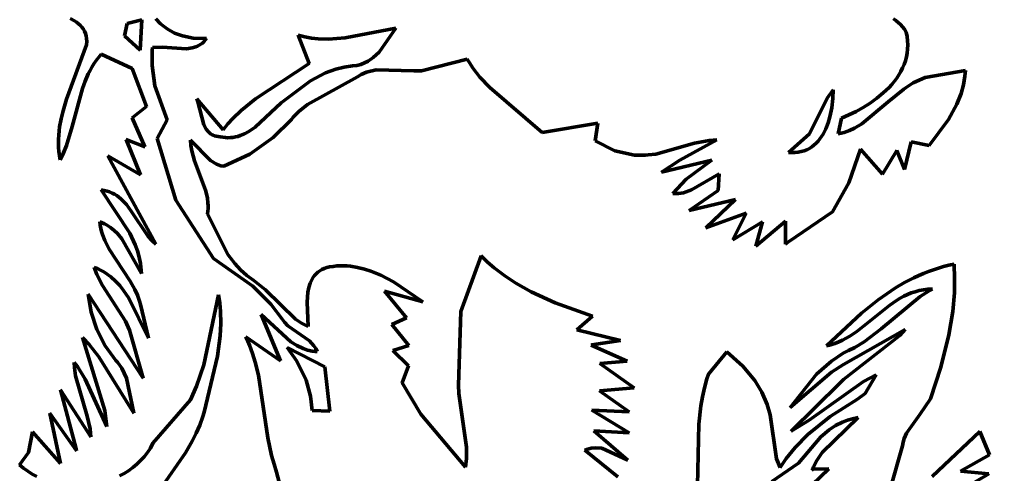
# Model space of a CAD drawing. Header units: millimetres. Extents: x 0 to 7.9, y 0 to 11.
# Drawn here: x 2.791 to 4.771, y 7.234 to 8.163 of the extents above; entities that cross this region are included whole.
import ezdxf

# ---------------------------------------------------------------- set-up
doc = ezdxf.new("R2010")
doc.units = ezdxf.units.MM
doc.layers.add('color#020202ff', color=7, linetype='CONTINUOUS', lineweight=100)
doc.layers.add('color#fefefeff', color=7, linetype='CONTINUOUS', lineweight=100)

msp = doc.modelspace()

# ---------------------------------------------------------------- linework, layer by layer
at = {"layer": 'color#020202ff'}
for p, q in [((2.9039, 8.1601), (2.8946, 8.1653)), ((2.9081, 8.1573), (2.9039, 8.1601)), ((3.0409, 8.1623), (3.011, 8.1545)), ((3.0376, 8.1001), (3.0409, 8.1623)), ((3.0699, 8.164), (3.0793, 8.1544)), ((4.5801, 8.1608), (4.5752, 8.164)), ((4.5848, 8.1571), (4.5801, 8.1608)), ((2.9121, 8.1542), (2.9081, 8.1573)), ((2.9158, 8.1509), (2.9121, 8.1542)), ((2.919, 8.1473), (2.9158, 8.1509)), ((2.9219, 8.1434), (2.919, 8.1473)), ((2.9243, 8.1392), (2.9219, 8.1434)), ((2.9262, 8.1346), (2.9243, 8.1392)), ((3.011, 8.1545), (3.0057, 8.1296)), ((3.0793, 8.1544), (3.0931, 8.1437)), ((3.0931, 8.1437), (3.1081, 8.1354)), ((3.4565, 8.1256), (3.5593, 8.1452)), ((3.5593, 8.1452), (3.5256, 8.0965)), ((4.5893, 8.153), (4.5848, 8.1571)), ((4.5936, 8.1483), (4.5893, 8.153)), ((4.5976, 8.1431), (4.5936, 8.1483)), ((4.6014, 8.1373), (4.5976, 8.1431)), ((2.9276, 8.1295), (2.9262, 8.1346)), ((2.9285, 8.124), (2.9276, 8.1295)), ((2.9286, 8.1181), (2.9285, 8.124)), ((3.0057, 8.1296), (3.0376, 8.1001)), ((3.1081, 8.1354), (3.1243, 8.1295)), ((3.1243, 8.1295), (3.1458, 8.1252)), ((3.1458, 8.1252), (3.1734, 8.1243)), ((3.1706, 8.1208), (3.1677, 8.1176)), ((3.1734, 8.1243), (3.1706, 8.1208)), ((3.36, 8.131), (3.3737, 8.1274)), ((3.3828, 8.0732), (3.36, 8.131)), ((3.3737, 8.1274), (3.3875, 8.125)), ((3.3875, 8.125), (3.4013, 8.1235)), ((3.4013, 8.1235), (3.4219, 8.123)), ((3.4219, 8.123), (3.4565, 8.1256)), ((4.603, 8.1284), (4.6014, 8.1373)), ((4.604, 8.1196), (4.603, 8.1284)), ((4.6043, 8.1111), (4.604, 8.1196)), ((2.8876, 8.0006), (2.9282, 8.1116)), ((2.9282, 8.1116), (2.9286, 8.1181)), ((3.0625, 8.1007), (3.062, 8.0689)), ((3.0631, 8.106), (3.0625, 8.1007)), ((3.083, 8.1064), (3.0631, 8.106)), ((3.1324, 8.1034), (3.083, 8.1064)), ((3.144, 8.105), (3.1324, 8.1034)), ((3.1513, 8.1071), (3.144, 8.105)), ((3.1548, 8.1086), (3.1513, 8.1071)), ((3.1582, 8.1104), (3.1548, 8.1086)), ((3.1615, 8.1124), (3.1582, 8.1104)), ((3.1647, 8.1149), (3.1615, 8.1124)), ((3.1677, 8.1176), (3.1647, 8.1149)), ((4.6031, 8.0946), (4.604, 8.1027)), ((4.604, 8.1027), (4.6043, 8.1111)), ((2.9481, 8.0795), (2.9435, 8.0728)), ((2.9531, 8.0861), (2.9481, 8.0795)), ((2.9584, 8.0925), (2.9531, 8.0861)), ((3.0215, 8.0627), (2.9584, 8.0925)), ((3.5134, 8.0851), (3.5032, 8.0781)), ((3.5256, 8.0965), (3.5134, 8.0851)), ((3.6119, 8.0579), (3.7052, 8.0821)), ((3.7052, 8.0821), (3.709, 8.0756)), ((4.5969, 8.0714), (4.5995, 8.0789)), ((4.5995, 8.0789), (4.6015, 8.0867)), ((4.6015, 8.0867), (4.6031, 8.0946)), ((2.9393, 8.0659), (2.9354, 8.0589)), ((2.9435, 8.0728), (2.9393, 8.0659)), ((3.051, 7.9853), (3.0215, 8.0627)), ((3.062, 8.0689), (3.0679, 8.0275)), ((3.2735, 8.001), (3.3828, 8.0732)), ((3.4372, 8.0617), (3.4158, 8.0538)), ((3.4539, 8.0658), (3.4372, 8.0617)), ((3.4711, 8.0681), (3.4539, 8.0658)), ((3.4799, 8.0692), (3.4711, 8.0681)), ((3.4881, 8.0713), (3.4799, 8.0692)), ((3.4959, 8.0743), (3.4881, 8.0713)), ((3.5032, 8.0781), (3.4959, 8.0743)), ((3.4997, 8.0553), (3.5192, 8.0602)), ((3.5192, 8.0602), (3.5963, 8.0583)), ((3.709, 8.0756), (3.7173, 8.0631)), ((3.7173, 8.0631), (3.731, 8.0456)), ((4.5902, 8.057), (4.5938, 8.0641)), ((4.5938, 8.0641), (4.5969, 8.0714)), ((4.7219, 8.0592), (4.6396, 8.0447)), ((4.721, 8.0471), (4.7219, 8.0592)), ((2.9318, 8.0518), (2.9254, 8.0372)), ((2.9354, 8.0589), (2.9318, 8.0518)), ((3.3791, 7.9894), (3.4812, 8.0463)), ((3.4158, 8.0538), (3.3855, 8.0378)), ((3.4812, 8.0463), (3.4885, 8.0505)), ((3.4885, 8.0505), (3.4997, 8.0553)), ((3.5963, 8.0583), (3.6119, 8.0579)), ((3.731, 8.0456), (3.7512, 8.024)), ((4.577, 8.0368), (4.5818, 8.0433)), ((4.5818, 8.0433), (4.5862, 8.05)), ((4.5862, 8.05), (4.5902, 8.057)), ((4.6396, 8.0447), (4.6157, 8.034)), ((4.718, 8.0295), (4.721, 8.0471)), ((2.9199, 8.0223), (2.8991, 7.9445)), ((2.9254, 8.0372), (2.9199, 8.0223)), ((3.0679, 8.0275), (3.0928, 7.9581)), ((3.3855, 8.0378), (3.3255, 7.9932)), ((3.7512, 8.024), (3.8585, 7.9323)), ((4.4396, 8.0025), (4.4521, 8.0196)), ((4.4521, 8.0196), (4.4516, 8.0017)), ((4.5605, 8.0186), (4.5663, 8.0245)), ((4.5962, 8.0207), (4.5645, 7.9948)), ((4.5663, 8.0245), (4.5718, 8.0306)), ((4.5718, 8.0306), (4.577, 8.0368)), ((4.601, 8.024), (4.5962, 8.0207)), ((4.6157, 8.034), (4.601, 8.024)), ((4.7133, 8.0123), (4.718, 8.0295)), ((2.8803, 7.9764), (2.8876, 8.0006)), ((3.1556, 7.9948), (3.1537, 8.0009)), ((3.1537, 8.0009), (3.2073, 7.9376)), ((3.2437, 7.977), (3.2735, 8.001)), ((4.4041, 7.9299), (4.4396, 8.0025)), ((4.4516, 8.0017), (4.4496, 7.9829)), ((4.5278, 7.9924), (4.5415, 8.0023)), ((4.5415, 8.0023), (4.5544, 8.013)), ((4.5544, 8.013), (4.5605, 8.0186)), ((4.7046, 7.9902), (4.7133, 8.0123)), ((3.0215, 7.962), (3.051, 7.9853)), ((3.1678, 7.9477), (3.1556, 7.9948)), ((3.3255, 7.9932), (3.2726, 7.9433)), ((3.3619, 7.9754), (3.3791, 7.9894)), ((4.4496, 7.9829), (4.4456, 7.9641)), ((4.4988, 7.9753), (4.5135, 7.9834)), ((4.5645, 7.9948), (4.5108, 7.9498)), ((4.5135, 7.9834), (4.5278, 7.9924)), ((4.6874, 7.9588), (4.7046, 7.9902)), ((2.8733, 7.9438), (2.8763, 7.9602)), ((2.8763, 7.9602), (2.8803, 7.9764)), ((3.0476, 7.903), (3.0215, 7.962)), ((3.2169, 7.9498), (3.2272, 7.9612)), ((3.2272, 7.9612), (3.2437, 7.977)), ((3.3465, 7.9592), (3.3502, 7.9635)), ((3.3502, 7.9635), (3.3619, 7.9754)), ((4.4456, 7.9641), (4.4419, 7.9519)), ((4.4626, 7.9294), (4.4693, 7.9617)), ((4.4693, 7.9617), (4.4766, 7.9647)), ((4.4766, 7.9647), (4.4988, 7.9753)), ((2.8723, 7.9355), (2.8733, 7.9438)), ((2.8991, 7.9445), (2.8875, 7.906)), ((3.0928, 7.9581), (3.0727, 7.9199)), ((3.1724, 7.9391), (3.1678, 7.9477)), ((3.2073, 7.9376), (3.2169, 7.9498)), ((3.2726, 7.9433), (3.2598, 7.9346)), ((3.3092, 7.9221), (3.3465, 7.9592)), ((3.8585, 7.9323), (3.9717, 7.9515)), ((3.9717, 7.9515), (3.9664, 7.9154)), ((4.4373, 7.9402), (4.4346, 7.9346)), ((4.4419, 7.9519), (4.4373, 7.9402)), ((4.4959, 7.941), (4.4854, 7.9362)), ((4.5108, 7.9498), (4.4959, 7.941)), ((4.648, 7.906), (4.6874, 7.9588)), ((2.8711, 7.9189), (2.8715, 7.9272)), ((2.8715, 7.9272), (2.8723, 7.9355)), ((3.1763, 7.9342), (3.1724, 7.9391)), ((3.181, 7.93), (3.1763, 7.9342)), ((3.1836, 7.9283), (3.181, 7.93)), ((3.1865, 7.9268), (3.1836, 7.9283)), ((3.1897, 7.9256), (3.1865, 7.9268)), ((3.1931, 7.9247), (3.1897, 7.9256)), ((3.1968, 7.9241), (3.1931, 7.9247)), ((3.2008, 7.9238), (3.1968, 7.9241)), ((3.2063, 7.9227), (3.2008, 7.9238)), ((3.2117, 7.9221), (3.2063, 7.9227)), ((3.217, 7.9218), (3.2117, 7.9221)), ((3.2221, 7.922), (3.217, 7.9218)), ((3.2272, 7.9225), (3.2221, 7.922)), ((3.2321, 7.9234), (3.2272, 7.9225)), ((3.237, 7.9245), (3.2321, 7.9234)), ((3.2417, 7.926), (3.237, 7.9245)), ((3.251, 7.9298), (3.2417, 7.926)), ((3.2598, 7.9346), (3.251, 7.9298)), ((3.2613, 7.8885), (3.3092, 7.9221)), ((4.3607, 7.8918), (4.4041, 7.9299)), ((4.4285, 7.9241), (4.425, 7.9193)), ((4.4317, 7.9293), (4.4285, 7.9241)), ((4.4346, 7.9346), (4.4317, 7.9293)), ((4.4686, 7.9307), (4.4626, 7.9294)), ((4.4743, 7.9323), (4.4686, 7.9307)), ((4.4854, 7.9362), (4.4743, 7.9323)), ((2.871, 7.9105), (2.8711, 7.9189)), ((2.8713, 7.9021), (2.871, 7.9105)), ((2.872, 7.8937), (2.8713, 7.9021)), ((2.8875, 7.906), (2.8816, 7.8911)), ((3.0388, 7.8459), (3.0094, 7.9181)), ((3.0094, 7.9181), (3.0476, 7.903)), ((3.0727, 7.9199), (3.1107, 7.794)), ((3.1412, 7.9056), (3.1406, 7.9165)), ((3.1406, 7.9165), (3.1814, 7.8755)), ((3.1429, 7.895), (3.1412, 7.9056)), ((3.9664, 7.9154), (4.0067, 7.8953)), ((4.0899, 7.8882), (4.1691, 7.9104)), ((4.2148, 7.9171), (4.1394, 7.8758)), ((4.1691, 7.9104), (4.1993, 7.9164)), ((4.1993, 7.9164), (4.2148, 7.9171)), ((4.4084, 7.9031), (4.4036, 7.8999)), ((4.413, 7.9066), (4.4084, 7.9031)), ((4.4173, 7.9105), (4.413, 7.9066)), ((4.4213, 7.9147), (4.4173, 7.9105)), ((4.425, 7.9193), (4.4213, 7.9147)), ((4.5979, 7.8568), (4.6112, 7.9135)), ((4.6112, 7.9135), (4.648, 7.906)), ((2.8731, 7.8852), (2.872, 7.8937)), ((2.8747, 7.8766), (2.8731, 7.8852)), ((2.8816, 7.8911), (2.8747, 7.8766)), ((3.0699, 7.7043), (2.9718, 7.885)), ((2.9718, 7.885), (3.0388, 7.8459)), ((3.1486, 7.8745), (3.1429, 7.895)), ((3.2084, 7.8637), (3.2613, 7.8885)), ((4.0067, 7.8953), (4.0466, 7.8859)), ((4.0466, 7.8859), (4.0693, 7.8864)), ((4.0693, 7.8864), (4.0745, 7.8866)), ((4.0745, 7.8866), (4.0899, 7.8882)), ((4.3678, 7.8913), (4.3607, 7.8918)), ((4.3745, 7.8914), (4.3678, 7.8913)), ((4.381, 7.8921), (4.3745, 7.8914)), ((4.3871, 7.8933), (4.381, 7.8921)), ((4.3929, 7.895), (4.3871, 7.8933)), ((4.3984, 7.8973), (4.3929, 7.895)), ((4.4036, 7.8999), (4.3984, 7.8973)), ((4.4839, 7.8296), (4.5078, 7.8981)), ((4.5078, 7.8981), (4.5529, 7.8472)), ((4.5529, 7.8472), (4.5821, 7.8955)), ((4.5821, 7.8955), (4.5979, 7.8568)), ((3.1713, 7.8145), (3.1486, 7.8745)), ((3.1814, 7.8755), (3.1938, 7.8676)), ((3.1938, 7.8676), (3.2023, 7.8647)), ((3.2023, 7.8647), (3.2084, 7.8637)), ((4.1016, 7.8513), (4.2044, 7.8759)), ((4.1394, 7.8758), (4.1016, 7.8513)), ((4.2044, 7.8759), (4.1522, 7.8369)), ((4.1633, 7.8155), (4.2193, 7.8481)), ((4.2193, 7.8481), (4.2177, 7.8139)), ((4.1522, 7.8369), (4.1251, 7.808)), ((4.4508, 7.7703), (4.4839, 7.8296)), ((3.0169, 7.7271), (2.9584, 7.8152)), ((2.9584, 7.8152), (2.9644, 7.8142)), ((2.9644, 7.8142), (2.9701, 7.8128)), ((2.9701, 7.8128), (2.9754, 7.811)), ((2.9754, 7.811), (2.9805, 7.8088)), ((2.9805, 7.8088), (2.9853, 7.8063)), ((2.9853, 7.8063), (2.9899, 7.8035)), ((2.9899, 7.8035), (2.9942, 7.8003)), ((3.1749, 7.799), (3.1713, 7.8145)), ((4.1251, 7.808), (4.1289, 7.8076)), ((4.1289, 7.8076), (4.1363, 7.8077)), ((4.1363, 7.8077), (4.1469, 7.8093)), ((4.1469, 7.8093), (4.1633, 7.8155)), ((4.2177, 7.8139), (4.1583, 7.7735)), ((2.9942, 7.8003), (2.9983, 7.7969)), ((2.9983, 7.7969), (3.0022, 7.7932)), ((3.0022, 7.7932), (3.0096, 7.7853)), ((3.0096, 7.7853), (3.0196, 7.772)), ((3.1107, 7.794), (3.1877, 7.6753)), ((3.1762, 7.7885), (3.1749, 7.799)), ((3.1764, 7.7831), (3.1762, 7.7885)), ((3.1763, 7.7776), (3.1764, 7.7831)), ((4.1583, 7.7735), (4.253, 7.7958)), ((4.253, 7.7958), (4.1923, 7.7381)), ((3.0196, 7.772), (3.0544, 7.7201)), ((3.1751, 7.7664), (3.1759, 7.7721)), ((3.217, 7.6837), (3.1751, 7.7664)), ((3.1759, 7.7721), (3.1763, 7.7776)), ((4.1923, 7.7381), (4.2745, 7.768)), ((4.2745, 7.768), (4.2477, 7.7137)), ((4.3613, 7.7096), (4.4508, 7.7703)), ((2.9563, 7.7433), (2.9553, 7.75)), ((2.9553, 7.75), (2.9602, 7.7482)), ((2.9576, 7.7367), (2.9563, 7.7433)), ((2.9602, 7.7482), (2.9649, 7.7461)), ((2.9649, 7.7461), (2.9693, 7.7438)), ((2.9693, 7.7438), (2.9774, 7.7386)), ((4.2477, 7.7137), (4.3081, 7.7504)), ((4.2943, 7.7003), (4.355, 7.7514)), ((4.3081, 7.7504), (4.2943, 7.7003)), ((4.355, 7.7514), (4.3551, 7.7044)), ((2.9592, 7.7303), (2.9576, 7.7367)), ((2.9612, 7.724), (2.9592, 7.7303)), ((2.9658, 7.7119), (2.9612, 7.724)), ((2.9774, 7.7386), (2.9847, 7.7327)), ((2.9847, 7.7327), (2.9913, 7.7262)), ((2.9913, 7.7262), (3.0002, 7.7154)), ((3.0279, 7.7033), (3.0169, 7.7271)), ((2.9745, 7.6946), (2.9658, 7.7119)), ((3.0002, 7.7154), (3.0404, 7.6449)), ((3.0323, 7.6909), (3.0279, 7.7033)), ((3.0544, 7.7201), (3.0618, 7.7118)), ((3.0618, 7.7118), (3.0699, 7.7043)), ((4.3551, 7.7044), (4.3613, 7.7096)), ((3.0172, 7.6293), (2.9745, 7.6946)), ((3.0358, 7.6783), (3.0323, 7.6909)), ((3.2308, 7.6651), (3.217, 7.6837)), ((3.0384, 7.6652), (3.0358, 7.6783)), ((3.04, 7.6518), (3.0384, 7.6652)), ((3.1877, 7.6753), (3.2674, 7.6186)), ((3.2425, 7.6523), (3.2308, 7.6651)), ((3.7338, 7.6805), (3.6921, 7.5674)), ((3.7468, 7.668), (3.7338, 7.6805)), ((3.7605, 7.6563), (3.7468, 7.668)), ((4.6991, 7.6637), (4.6883, 7.6614)), ((4.7001, 7.6346), (4.6991, 7.6637)), ((2.9492, 7.6425), (2.944, 7.6571)), ((2.944, 7.6571), (2.9504, 7.6546)), ((2.9504, 7.6546), (2.9565, 7.6517)), ((2.9565, 7.6517), (2.9624, 7.6486)), ((2.9624, 7.6486), (2.9679, 7.6452)), ((2.9679, 7.6452), (2.9732, 7.6416)), ((3.0404, 7.6449), (3.04, 7.6518)), ((3.2555, 7.6408), (3.2425, 7.6523)), ((3.3969, 7.6442), (3.3938, 7.6408)), ((3.4004, 7.6473), (3.3969, 7.6442)), ((3.4043, 7.6501), (3.4004, 7.6473)), ((3.4087, 7.6526), (3.4043, 7.6501)), ((3.4134, 7.6548), (3.4087, 7.6526)), ((3.4187, 7.6566), (3.4134, 7.6548)), ((3.4244, 7.658), (3.4187, 7.6566)), ((3.4317, 7.6592), (3.4244, 7.658)), ((3.4389, 7.66), (3.4317, 7.6592)), ((3.4461, 7.6604), (3.4389, 7.66)), ((3.4532, 7.6604), (3.4461, 7.6604)), ((3.4604, 7.6601), (3.4532, 7.6604)), ((3.4674, 7.6594), (3.4604, 7.6601)), ((3.4814, 7.6572), (3.4674, 7.6594)), ((3.4953, 7.6538), (3.4814, 7.6572)), ((3.5089, 7.6494), (3.4953, 7.6538)), ((3.5289, 7.6411), (3.5089, 7.6494)), ((3.7819, 7.6399), (3.7605, 7.6563)), ((4.6367, 7.6448), (4.6268, 7.6405)), ((4.6467, 7.6488), (4.6367, 7.6448)), ((4.6568, 7.6524), (4.6467, 7.6488)), ((4.6672, 7.6558), (4.6568, 7.6524)), ((4.6776, 7.6588), (4.6672, 7.6558)), ((4.6883, 7.6614), (4.6776, 7.6588)), ((2.9607, 7.6199), (2.9492, 7.6425)), ((2.9732, 7.6416), (2.9782, 7.6377)), ((2.9782, 7.6377), (2.9876, 7.6293)), ((2.9876, 7.6293), (2.9962, 7.62)), ((3.0268, 7.6123), (3.0172, 7.6293)), ((3.265, 7.6339), (3.2555, 7.6408)), ((3.2699, 7.6307), (3.265, 7.6339)), ((3.2934, 7.6116), (3.2699, 7.6307)), ((3.3847, 7.625), (3.382, 7.616)), ((3.3865, 7.6293), (3.3847, 7.625)), ((3.3886, 7.6334), (3.3865, 7.6293)), ((3.391, 7.6372), (3.3886, 7.6334)), ((3.3938, 7.6408), (3.391, 7.6372)), ((3.5548, 7.6275), (3.5289, 7.6411)), ((3.6145, 7.5869), (3.5548, 7.6275)), ((3.8044, 7.625), (3.7819, 7.6399)), ((3.8357, 7.6072), (3.8044, 7.625)), ((4.598, 7.626), (4.5794, 7.6151)), ((4.617, 7.6359), (4.598, 7.626)), ((4.6268, 7.6405), (4.617, 7.6359)), ((4.6995, 7.6055), (4.7001, 7.6346)), ((3.0078, 7.5476), (2.9607, 7.6199)), ((2.9962, 7.62), (3.004, 7.6101)), ((3.004, 7.6101), (3.0146, 7.5941)), ((3.0322, 7.6005), (3.0268, 7.6123)), ((3.2674, 7.6186), (3.3042, 7.5818)), ((3.3548, 7.5518), (3.2934, 7.6116)), ((3.3801, 7.6063), (3.3787, 7.586)), ((3.382, 7.616), (3.3801, 7.6063)), ((3.5816, 7.554), (3.5363, 7.6089)), ((3.5363, 7.6089), (3.6145, 7.5869)), ((3.8849, 7.5845), (3.8357, 7.6072)), ((4.5794, 7.6151), (4.5614, 7.6033)), ((4.6038, 7.6017), (4.6116, 7.6049)), ((4.6116, 7.6049), (4.6197, 7.6076)), ((4.6197, 7.6076), (4.628, 7.6098)), ((4.628, 7.6098), (4.6366, 7.6115)), ((4.6482, 7.6094), (4.6295, 7.5976)), ((4.6366, 7.6115), (4.6455, 7.6126)), ((4.6455, 7.6126), (4.6547, 7.613)), ((4.6547, 7.613), (4.6482, 7.6094)), ((4.6961, 7.567), (4.6995, 7.6055)), ((2.9378, 7.5656), (2.9318, 7.6022)), ((2.9318, 7.6022), (3.0439, 7.4313)), ((3.0146, 7.5941), (3.0545, 7.5128)), ((3.0366, 7.5881), (3.0322, 7.6005)), ((3.0384, 7.5817), (3.0366, 7.5881)), ((3.1978, 7.6011), (3.1675, 7.4583)), ((3.2002, 7.5843), (3.1978, 7.6011)), ((3.2017, 7.5676), (3.2002, 7.5843)), ((3.3787, 7.586), (3.3806, 7.5362)), ((3.9613, 7.5575), (3.8849, 7.5845)), ((4.5438, 7.5907), (4.5099, 7.5636)), ((4.5614, 7.6033), (4.5438, 7.5907)), ((4.6295, 7.5976), (4.5502, 7.5321)), ((4.5677, 7.5802), (4.5816, 7.5897)), ((4.5816, 7.5897), (4.5889, 7.5941)), ((4.5889, 7.5941), (4.5962, 7.5981)), ((4.5962, 7.5981), (4.6038, 7.6017)), ((2.9494, 7.5304), (2.9378, 7.5656)), ((3.0545, 7.5128), (3.0384, 7.5817)), ((3.2023, 7.5425), (3.2017, 7.5676)), ((3.3042, 7.5818), (3.3282, 7.5507)), ((3.6921, 7.5674), (3.6873, 7.417)), ((4.514, 7.537), (4.5677, 7.5802)), ((4.6884, 7.5192), (4.6961, 7.567)), ((3.016, 7.5289), (3.0078, 7.5476)), ((3.3453, 7.5054), (3.2846, 7.5613)), ((3.2846, 7.5613), (3.3243, 7.4662)), ((3.3282, 7.5507), (3.3322, 7.5451)), ((3.3322, 7.5451), (3.3391, 7.5379)), ((3.3671, 7.5433), (3.3548, 7.5518)), ((3.5517, 7.5408), (3.5816, 7.554)), ((3.9291, 7.5297), (3.9613, 7.5575)), ((4.5099, 7.5636), (4.4386, 7.497)), ((2.9663, 7.4974), (2.9494, 7.5304)), ((3.0439, 7.4313), (3.016, 7.5289)), ((3.2011, 7.5174), (3.2023, 7.5425)), ((3.3391, 7.5379), (3.3834, 7.507)), ((3.3806, 7.5362), (3.3671, 7.5433)), ((3.5863, 7.4979), (3.5517, 7.5408)), ((4.0178, 7.508), (3.9291, 7.5297)), ((4.4731, 7.459), (4.5992, 7.5305)), ((4.4861, 7.5171), (4.5003, 7.5266)), ((4.5003, 7.5266), (4.514, 7.537)), ((4.5502, 7.5321), (4.5153, 7.5055)), ((4.5992, 7.5305), (4.588, 7.5179)), ((2.9654, 7.3648), (2.9202, 7.5139)), ((2.9202, 7.5139), (2.9335, 7.5)), ((3.1958, 7.4759), (3.2011, 7.5174)), ((3.3243, 7.4662), (3.2532, 7.5154)), ((3.2532, 7.5154), (3.2572, 7.5069)), ((3.2572, 7.5069), (3.2608, 7.4985)), ((3.3574, 7.4977), (3.3453, 7.5054)), ((3.3834, 7.507), (3.3925, 7.4974)), ((3.9599, 7.4988), (4.0178, 7.508)), ((4.4554, 7.502), (4.4634, 7.5052)), ((4.4634, 7.5052), (4.4712, 7.5088)), ((4.4712, 7.5088), (4.4787, 7.5128)), ((4.588, 7.5179), (4.4732, 7.4286)), ((4.4787, 7.5128), (4.4861, 7.5171)), ((4.5153, 7.5055), (4.4964, 7.494)), ((4.6719, 7.4534), (4.6884, 7.5192)), ((2.9335, 7.5), (2.9531, 7.4748)), ((2.9882, 7.4674), (2.9663, 7.4974)), ((3.2608, 7.4985), (3.2673, 7.4812)), ((3.3375, 7.4936), (3.4147, 7.4539)), ((3.3575, 7.4657), (3.3375, 7.4936)), ((3.3702, 7.4916), (3.3574, 7.4977)), ((3.3793, 7.4885), (3.3702, 7.4916)), ((3.389, 7.4864), (3.3793, 7.4885)), ((3.394, 7.4857), (3.389, 7.4864)), ((3.3925, 7.4974), (3.3961, 7.4917)), ((3.3991, 7.4853), (3.394, 7.4857)), ((3.3961, 7.4917), (3.3991, 7.4853)), ((3.5532, 7.4877), (3.5863, 7.4979)), ((3.5853, 7.4565), (3.5532, 7.4877)), ((3.9583, 7.4985), (3.9599, 7.4988)), ((4.0314, 7.466), (3.9583, 7.4985)), ((4.4386, 7.497), (4.4472, 7.4993)), ((4.4472, 7.4993), (4.4554, 7.502)), ((4.4832, 7.4873), (4.4728, 7.4818)), ((4.4964, 7.494), (4.4832, 7.4873)), ((2.9531, 7.4748), (3.0249, 7.36)), ((2.9917, 7.4635), (2.9882, 7.4674)), ((3.1682, 7.3615), (3.1958, 7.4759)), ((3.2673, 7.4812), (3.2726, 7.4637)), ((3.3767, 7.4268), (3.3575, 7.4657)), ((3.9757, 7.4608), (4.0314, 7.466)), ((4.2349, 7.4846), (4.1975, 7.4391)), ((4.2681, 7.4556), (4.2349, 7.4846)), ((4.4486, 7.466), (4.4182, 7.4394)), ((4.4728, 7.4818), (4.4486, 7.466)), ((2.9037, 7.4522), (2.9034, 7.4631)), ((2.9034, 7.4631), (2.9097, 7.455)), ((2.9057, 7.4362), (2.9037, 7.4522)), ((2.9097, 7.455), (2.9252, 7.429)), ((3.0007, 7.4512), (2.9917, 7.4635)), ((3.0102, 7.4308), (3.0007, 7.4512)), ((3.1675, 7.4583), (3.1529, 7.4148)), ((3.2726, 7.4637), (3.279, 7.437)), ((3.4147, 7.4539), (3.4247, 7.3637)), ((3.5723, 7.4218), (3.5853, 7.4565)), ((4.0463, 7.4115), (3.9757, 7.4608)), ((4.2925, 7.4261), (4.2681, 7.4556)), ((4.4486, 7.4435), (4.4731, 7.459)), ((4.6505, 7.3891), (4.6719, 7.4534)), ((2.9299, 7.3538), (2.9057, 7.4362)), ((2.9252, 7.429), (2.9695, 7.3324)), ((3.0249, 7.36), (3.0102, 7.4308)), ((3.279, 7.437), (3.2984, 7.3094)), ((3.3857, 7.3943), (3.3767, 7.4268)), ((4.1946, 7.43), (4.1895, 7.4117)), ((4.1975, 7.4391), (4.1946, 7.43)), ((4.3067, 7.4028), (4.2925, 7.4261)), ((4.3644, 7.3712), (4.4486, 7.4435)), ((4.4182, 7.4394), (4.3644, 7.3712)), ((4.4732, 7.4286), (4.4659, 7.4212)), ((4.5143, 7.4243), (4.5398, 7.4377)), ((4.5398, 7.4377), (4.5174, 7.4)), ((2.907, 7.287), (2.8755, 7.4072)), ((2.8755, 7.4072), (2.9371, 7.3116)), ((3.1529, 7.4148), (3.1402, 7.3867)), ((3.6106, 7.3576), (3.5723, 7.4218)), ((3.6873, 7.417), (3.6881, 7.3995)), ((3.9754, 7.405), (4.0463, 7.4115)), ((4.1895, 7.4117), (4.1854, 7.3932)), ((4.4659, 7.4212), (4.3665, 7.323)), ((4.4032, 7.3453), (4.5143, 7.4243)), ((3.1402, 7.3867), (3.0639, 7.2983)), ((3.3885, 7.3648), (3.3857, 7.3943)), ((3.6881, 7.3995), (3.7037, 7.2901)), ((4.0355, 7.3622), (3.9754, 7.405)), ((4.1854, 7.3932), (4.1822, 7.3746)), ((4.3176, 7.3777), (4.3067, 7.4028)), ((4.5015, 7.3884), (4.446, 7.3527)), ((4.5174, 7.4), (4.5015, 7.3884)), ((4.6289, 7.3567), (4.6505, 7.3891)), ((4.0359, 7.3194), (3.9597, 7.3661)), ((3.9597, 7.3661), (4.0355, 7.3622)), ((4.1822, 7.3746), (4.178, 7.3369)), ((4.3238, 7.3565), (4.3176, 7.3777)), ((2.875, 7.2572), (2.8537, 7.3597)), ((2.8537, 7.3597), (2.9077, 7.2826)), ((2.9356, 7.3277), (2.9299, 7.3538)), ((2.9695, 7.3324), (2.9654, 7.3648)), ((3.1593, 7.3354), (3.1655, 7.3527)), ((3.1655, 7.3527), (3.1682, 7.3615)), ((3.4247, 7.3637), (3.3885, 7.3648)), ((3.7018, 7.2493), (3.6106, 7.3576)), ((4.3365, 7.2663), (4.3238, 7.3565)), ((4.446, 7.3527), (4.4003, 7.316)), ((4.5029, 7.3505), (4.4295, 7.2794)), ((4.4814, 7.3454), (4.4919, 7.3484)), ((4.4919, 7.3484), (4.5029, 7.3505)), ((4.6018, 7.3186), (4.6289, 7.3567)), ((2.9371, 7.3116), (2.9356, 7.3277)), ((3.1521, 7.3187), (3.1593, 7.3354)), ((4.178, 7.3369), (4.174, 7.1658)), ((4.3665, 7.323), (4.4032, 7.3453)), ((4.4437, 7.3254), (4.4571, 7.3343)), ((4.4571, 7.3343), (4.4713, 7.3416)), ((4.4713, 7.3416), (4.4814, 7.3454)), ((2.8099, 7.2791), (2.8179, 7.3216)), ((2.8179, 7.3216), (2.875, 7.2572)), ((3.144, 7.3024), (3.1521, 7.3187)), ((3.2984, 7.3094), (3.3061, 7.2733)), ((4.0328, 7.264), (3.9636, 7.3236)), ((3.9636, 7.3236), (4.0359, 7.3194)), ((4.4003, 7.316), (4.3747, 7.2899)), ((4.3816, 7.2578), (4.4272, 7.3116)), ((4.4272, 7.3116), (4.4437, 7.3254)), ((4.5951, 7.3006), (4.5973, 7.3081)), ((4.5973, 7.3081), (4.6018, 7.3186)), ((4.7516, 7.3224), (4.6539, 7.2303)), ((4.7714, 7.2745), (4.7516, 7.3224)), ((2.9077, 7.2826), (2.907, 7.287)), ((3.0586, 7.2886), (3.0526, 7.2794)), ((3.0639, 7.2983), (3.0586, 7.2886)), ((3.1305, 7.2788), (3.144, 7.3024)), ((3.7037, 7.2901), (3.7038, 7.2669)), ((3.9485, 7.2855), (3.9583, 7.2882)), ((3.9583, 7.2882), (3.9679, 7.2891)), ((3.9679, 7.2891), (3.9803, 7.288)), ((3.9803, 7.288), (4.0328, 7.264)), ((4.3747, 7.2899), (4.3564, 7.2671)), ((4.5686, 7.2049), (4.5938, 7.2927)), ((4.5938, 7.2927), (4.5951, 7.3006)), ((2.7913, 7.2543), (2.8099, 7.2791)), ((3.046, 7.2709), (3.0388, 7.2629)), ((3.0526, 7.2794), (3.046, 7.2709)), ((3.047, 7.1587), (3.1305, 7.2788)), ((3.3061, 7.2733), (3.3111, 7.2556)), ((3.9452, 7.2842), (3.9485, 7.2855)), ((4.0124, 7.2301), (3.9452, 7.2842)), ((4.3564, 7.2671), (4.3441, 7.2488)), ((4.4295, 7.2794), (4.4188, 7.2633)), ((4.7119, 7.2412), (4.7714, 7.2745)), ((2.7996, 7.2474), (2.7913, 7.2543)), ((2.8083, 7.2411), (2.7996, 7.2474)), ((3.0228, 7.2486), (3.0142, 7.2423)), ((3.0311, 7.2554), (3.0228, 7.2486)), ((3.0388, 7.2629), (3.0311, 7.2554)), ((3.3111, 7.2556), (3.3159, 7.2391)), ((3.7038, 7.2669), (3.7018, 7.2493)), ((4.3271, 7.2203), (4.3816, 7.2578)), ((4.3441, 7.2488), (4.3365, 7.2663)), ((4.4123, 7.25), (4.4104, 7.2454)), ((4.4188, 7.2633), (4.4123, 7.25)), ((2.8174, 7.2354), (2.8083, 7.2411)), ((2.8269, 7.2303), (2.8174, 7.2354)), ((3.0051, 7.2366), (2.9956, 7.2315)), ((3.0142, 7.2423), (3.0051, 7.2366)), ((3.3159, 7.2391), (3.3249, 7.2059)), ((4.4433, 7.2459), (4.3003, 7.1093)), ((4.4104, 7.2454), (4.4087, 7.2437)), ((4.4087, 7.2437), (4.4104, 7.2454)), ((4.4104, 7.2454), (4.4433, 7.2459)), ((4.7701, 7.2356), (4.7119, 7.2412)), ((4.7198, 7.2057), (4.7701, 7.2356))]:
    msp.add_line(p, q, dxfattribs=at)
at = {"layer": 'color#fefefeff'}
for p, q in [((2.8946, 8.1653), (2.9039, 8.1601)), ((2.9039, 8.1601), (2.9081, 8.1573)), ((3.011, 8.1545), (3.0409, 8.1623)), ((3.0409, 8.1623), (3.0376, 8.1001)), ((3.0793, 8.1544), (3.0699, 8.164)), ((4.5752, 8.164), (4.5801, 8.1608)), ((4.5801, 8.1608), (4.5848, 8.1571)), ((2.9081, 8.1573), (2.9121, 8.1542)), ((2.9121, 8.1542), (2.9158, 8.1509)), ((2.9158, 8.1509), (2.919, 8.1473)), ((2.919, 8.1473), (2.9219, 8.1434)), ((2.9219, 8.1434), (2.9243, 8.1392)), ((2.9243, 8.1392), (2.9262, 8.1346)), ((3.0057, 8.1296), (3.011, 8.1545)), ((3.0931, 8.1437), (3.0793, 8.1544)), ((3.1081, 8.1354), (3.0931, 8.1437)), ((3.5593, 8.1452), (3.4565, 8.1256)), ((3.5256, 8.0965), (3.5593, 8.1452)), ((4.5848, 8.1571), (4.5893, 8.153)), ((4.5893, 8.153), (4.5936, 8.1483)), ((4.5936, 8.1483), (4.5976, 8.1431)), ((4.5976, 8.1431), (4.6014, 8.1373)), ((2.9262, 8.1346), (2.9276, 8.1295)), ((2.9276, 8.1295), (2.9285, 8.124)), ((2.9285, 8.124), (2.9286, 8.1181)), ((3.0376, 8.1001), (3.0057, 8.1296)), ((3.1243, 8.1295), (3.1081, 8.1354)), ((3.1458, 8.1252), (3.1243, 8.1295)), ((3.1734, 8.1243), (3.1458, 8.1252)), ((3.1677, 8.1176), (3.1706, 8.1208)), ((3.1706, 8.1208), (3.1734, 8.1243)), ((3.36, 8.131), (3.3828, 8.0732)), ((3.3737, 8.1274), (3.36, 8.131)), ((3.3875, 8.125), (3.3737, 8.1274)), ((3.4013, 8.1235), (3.3875, 8.125)), ((3.4219, 8.123), (3.4013, 8.1235)), ((3.4565, 8.1256), (3.4219, 8.123)), ((4.6014, 8.1373), (4.603, 8.1284)), ((4.603, 8.1284), (4.604, 8.1196)), ((4.604, 8.1196), (4.6043, 8.1111)), ((2.9282, 8.1116), (2.8876, 8.0006)), ((2.9286, 8.1181), (2.9282, 8.1116)), ((3.062, 8.0689), (3.0625, 8.1007)), ((3.0625, 8.1007), (3.0631, 8.106)), ((3.0631, 8.106), (3.083, 8.1064)), ((3.083, 8.1064), (3.1324, 8.1034)), ((3.1324, 8.1034), (3.144, 8.105)), ((3.144, 8.105), (3.1513, 8.1071)), ((3.1513, 8.1071), (3.1548, 8.1086)), ((3.1548, 8.1086), (3.1582, 8.1104)), ((3.1582, 8.1104), (3.1615, 8.1124)), ((3.1615, 8.1124), (3.1647, 8.1149)), ((3.1647, 8.1149), (3.1677, 8.1176)), ((4.604, 8.1027), (4.6031, 8.0946)), ((4.6043, 8.1111), (4.604, 8.1027)), ((2.9435, 8.0728), (2.9481, 8.0795)), ((2.9481, 8.0795), (2.9531, 8.0861)), ((2.9531, 8.0861), (2.9584, 8.0925)), ((2.9584, 8.0925), (3.0215, 8.0627)), ((3.5032, 8.0781), (3.5134, 8.0851)), ((3.5134, 8.0851), (3.5256, 8.0965)), ((3.7052, 8.0821), (3.6119, 8.0579)), ((3.709, 8.0756), (3.7052, 8.0821)), ((4.5995, 8.0789), (4.5969, 8.0714)), ((4.6015, 8.0867), (4.5995, 8.0789)), ((4.6031, 8.0946), (4.6015, 8.0867)), ((2.9354, 8.0589), (2.9393, 8.0659)), ((2.9393, 8.0659), (2.9435, 8.0728)), ((3.0215, 8.0627), (3.051, 7.9853)), ((3.0679, 8.0275), (3.062, 8.0689)), ((3.3828, 8.0732), (3.2735, 8.001)), ((3.4158, 8.0538), (3.4372, 8.0617)), ((3.4372, 8.0617), (3.4539, 8.0658)), ((3.4539, 8.0658), (3.4711, 8.0681)), ((3.4711, 8.0681), (3.4799, 8.0692)), ((3.4799, 8.0692), (3.4881, 8.0713)), ((3.4881, 8.0713), (3.4959, 8.0743)), ((3.4959, 8.0743), (3.5032, 8.0781)), ((3.5192, 8.0602), (3.4997, 8.0553)), ((3.5963, 8.0583), (3.5192, 8.0602)), ((3.7173, 8.0631), (3.709, 8.0756)), ((3.731, 8.0456), (3.7173, 8.0631)), ((4.5938, 8.0641), (4.5902, 8.057)), ((4.5969, 8.0714), (4.5938, 8.0641)), ((4.6396, 8.0447), (4.7219, 8.0592)), ((4.7219, 8.0592), (4.721, 8.0471)), ((2.9254, 8.0372), (2.9318, 8.0518)), ((2.9318, 8.0518), (2.9354, 8.0589)), ((3.4812, 8.0463), (3.3791, 7.9894)), ((3.3855, 8.0378), (3.4158, 8.0538)), ((3.4885, 8.0505), (3.4812, 8.0463)), ((3.4997, 8.0553), (3.4885, 8.0505)), ((3.6119, 8.0579), (3.5963, 8.0583)), ((3.7512, 8.024), (3.731, 8.0456)), ((4.5818, 8.0433), (4.577, 8.0368)), ((4.5862, 8.05), (4.5818, 8.0433)), ((4.5902, 8.057), (4.5862, 8.05)), ((4.6157, 8.034), (4.6396, 8.0447)), ((4.721, 8.0471), (4.718, 8.0295)), ((2.8991, 7.9445), (2.9199, 8.0223)), ((2.9199, 8.0223), (2.9254, 8.0372)), ((3.0928, 7.9581), (3.0679, 8.0275)), ((3.3255, 7.9932), (3.3855, 8.0378)), ((3.8585, 7.9323), (3.7512, 8.024)), ((4.4521, 8.0196), (4.4396, 8.0025)), ((4.4516, 8.0017), (4.4521, 8.0196)), ((4.5663, 8.0245), (4.5605, 8.0186)), ((4.5645, 7.9948), (4.5962, 8.0207)), ((4.5718, 8.0306), (4.5663, 8.0245)), ((4.577, 8.0368), (4.5718, 8.0306)), ((4.5962, 8.0207), (4.601, 8.024)), ((4.601, 8.024), (4.6157, 8.034)), ((4.718, 8.0295), (4.7133, 8.0123)), ((2.8876, 8.0006), (2.8803, 7.9764)), ((3.2073, 7.9376), (3.1537, 8.0009)), ((3.1537, 8.0009), (3.1556, 7.9948)), ((3.2735, 8.001), (3.2437, 7.977)), ((4.4396, 8.0025), (4.4041, 7.9299)), ((4.4496, 7.9829), (4.4516, 8.0017)), ((4.5415, 8.0023), (4.5278, 7.9924)), ((4.5544, 8.013), (4.5415, 8.0023)), ((4.5605, 8.0186), (4.5544, 8.013)), ((4.7133, 8.0123), (4.7046, 7.9902)), ((3.051, 7.9853), (3.0215, 7.962)), ((3.1556, 7.9948), (3.1678, 7.9477)), ((3.2726, 7.9433), (3.3255, 7.9932)), ((3.3791, 7.9894), (3.3619, 7.9754)), ((4.4456, 7.9641), (4.4496, 7.9829)), ((4.5135, 7.9834), (4.4988, 7.9753)), ((4.5108, 7.9498), (4.5645, 7.9948)), ((4.5278, 7.9924), (4.5135, 7.9834)), ((4.7046, 7.9902), (4.6874, 7.9588)), ((2.8763, 7.9602), (2.8733, 7.9438)), ((2.8803, 7.9764), (2.8763, 7.9602)), ((3.0215, 7.962), (3.0476, 7.903)), ((3.2272, 7.9612), (3.2169, 7.9498)), ((3.2437, 7.977), (3.2272, 7.9612)), ((3.3502, 7.9635), (3.3465, 7.9592)), ((3.3619, 7.9754), (3.3502, 7.9635)), ((4.4419, 7.9519), (4.4456, 7.9641)), ((4.4693, 7.9617), (4.4626, 7.9294)), ((4.4766, 7.9647), (4.4693, 7.9617)), ((4.4988, 7.9753), (4.4766, 7.9647)), ((2.8733, 7.9438), (2.8723, 7.9355)), ((2.8875, 7.906), (2.8991, 7.9445)), ((3.0727, 7.9199), (3.0928, 7.9581)), ((3.1678, 7.9477), (3.1724, 7.9391)), ((3.2169, 7.9498), (3.2073, 7.9376)), ((3.2598, 7.9346), (3.2726, 7.9433)), ((3.3465, 7.9592), (3.3092, 7.9221)), ((3.9717, 7.9515), (3.8585, 7.9323)), ((3.9664, 7.9154), (3.9717, 7.9515)), ((4.4346, 7.9346), (4.4373, 7.9402)), ((4.4373, 7.9402), (4.4419, 7.9519)), ((4.4854, 7.9362), (4.4959, 7.941)), ((4.4959, 7.941), (4.5108, 7.9498)), ((4.6874, 7.9588), (4.648, 7.906)), ((2.8715, 7.9272), (2.8711, 7.9189)), ((2.8723, 7.9355), (2.8715, 7.9272)), ((3.1724, 7.9391), (3.1763, 7.9342)), ((3.1763, 7.9342), (3.181, 7.93)), ((3.181, 7.93), (3.1836, 7.9283)), ((3.1836, 7.9283), (3.1865, 7.9268)), ((3.1865, 7.9268), (3.1897, 7.9256)), ((3.1897, 7.9256), (3.1931, 7.9247)), ((3.1931, 7.9247), (3.1968, 7.9241)), ((3.1968, 7.9241), (3.2008, 7.9238)), ((3.2008, 7.9238), (3.2063, 7.9227)), ((3.2063, 7.9227), (3.2117, 7.9221)), ((3.2117, 7.9221), (3.217, 7.9218)), ((3.217, 7.9218), (3.2221, 7.922)), ((3.2221, 7.922), (3.2272, 7.9225)), ((3.2272, 7.9225), (3.2321, 7.9234)), ((3.2321, 7.9234), (3.237, 7.9245)), ((3.237, 7.9245), (3.2417, 7.926)), ((3.2417, 7.926), (3.251, 7.9298)), ((3.251, 7.9298), (3.2598, 7.9346)), ((3.3092, 7.9221), (3.2613, 7.8885)), ((4.4041, 7.9299), (4.3607, 7.8918)), ((4.425, 7.9193), (4.4285, 7.9241)), ((4.4285, 7.9241), (4.4317, 7.9293)), ((4.4317, 7.9293), (4.4346, 7.9346)), ((4.4626, 7.9294), (4.4686, 7.9307)), ((4.4686, 7.9307), (4.4743, 7.9323)), ((4.4743, 7.9323), (4.4854, 7.9362)), ((2.8711, 7.9189), (2.871, 7.9105)), ((2.871, 7.9105), (2.8713, 7.9021)), ((2.8713, 7.9021), (2.872, 7.8937)), ((2.8816, 7.8911), (2.8875, 7.906)), ((3.0476, 7.903), (3.0094, 7.9181)), ((3.0094, 7.9181), (3.0388, 7.8459)), ((3.1107, 7.794), (3.0727, 7.9199)), ((3.1814, 7.8755), (3.1406, 7.9165)), ((3.1406, 7.9165), (3.1412, 7.9056)), ((3.1412, 7.9056), (3.1429, 7.895)), ((4.0067, 7.8953), (3.9664, 7.9154)), ((4.1691, 7.9104), (4.0899, 7.8882)), ((4.1394, 7.8758), (4.2148, 7.9171)), ((4.1993, 7.9164), (4.1691, 7.9104)), ((4.2148, 7.9171), (4.1993, 7.9164)), ((4.4036, 7.8999), (4.4084, 7.9031)), ((4.4084, 7.9031), (4.413, 7.9066)), ((4.413, 7.9066), (4.4173, 7.9105)), ((4.4173, 7.9105), (4.4213, 7.9147)), ((4.4213, 7.9147), (4.425, 7.9193)), ((4.6112, 7.9135), (4.5979, 7.8568)), ((4.648, 7.906), (4.6112, 7.9135)), ((2.872, 7.8937), (2.8731, 7.8852)), ((2.8731, 7.8852), (2.8747, 7.8766)), ((2.8747, 7.8766), (2.8816, 7.8911)), ((3.0388, 7.8459), (2.9718, 7.885)), ((2.9718, 7.885), (3.0699, 7.7043)), ((3.1429, 7.895), (3.1486, 7.8745)), ((3.2613, 7.8885), (3.2084, 7.8637)), ((4.0466, 7.8859), (4.0067, 7.8953)), ((4.0693, 7.8864), (4.0466, 7.8859)), ((4.0745, 7.8866), (4.0693, 7.8864)), ((4.0899, 7.8882), (4.0745, 7.8866)), ((4.3607, 7.8918), (4.3678, 7.8913)), ((4.3678, 7.8913), (4.3745, 7.8914)), ((4.3745, 7.8914), (4.381, 7.8921)), ((4.381, 7.8921), (4.3871, 7.8933)), ((4.3871, 7.8933), (4.3929, 7.895)), ((4.3929, 7.895), (4.3984, 7.8973)), ((4.3984, 7.8973), (4.4036, 7.8999)), ((4.5078, 7.8981), (4.4839, 7.8296)), ((4.5529, 7.8472), (4.5078, 7.8981)), ((4.5821, 7.8955), (4.5529, 7.8472)), ((4.5979, 7.8568), (4.5821, 7.8955)), ((3.1486, 7.8745), (3.1713, 7.8145)), ((3.1938, 7.8676), (3.1814, 7.8755)), ((3.2023, 7.8647), (3.1938, 7.8676)), ((3.2084, 7.8637), (3.2023, 7.8647)), ((4.2044, 7.8759), (4.1016, 7.8513)), ((4.1016, 7.8513), (4.1394, 7.8758)), ((4.1522, 7.8369), (4.2044, 7.8759)), ((4.2193, 7.8481), (4.1633, 7.8155)), ((4.2177, 7.8139), (4.2193, 7.8481)), ((4.1251, 7.808), (4.1522, 7.8369)), ((4.4839, 7.8296), (4.4508, 7.7703)), ((2.9644, 7.8142), (2.9584, 7.8152)), ((2.9584, 7.8152), (3.0169, 7.7271)), ((2.9701, 7.8128), (2.9644, 7.8142)), ((2.9754, 7.811), (2.9701, 7.8128)), ((2.9805, 7.8088), (2.9754, 7.811)), ((2.9853, 7.8063), (2.9805, 7.8088)), ((2.9899, 7.8035), (2.9853, 7.8063)), ((2.9942, 7.8003), (2.9899, 7.8035)), ((3.1713, 7.8145), (3.1749, 7.799)), ((4.1289, 7.8076), (4.1251, 7.808)), ((4.1363, 7.8077), (4.1289, 7.8076)), ((4.1469, 7.8093), (4.1363, 7.8077)), ((4.1633, 7.8155), (4.1469, 7.8093)), ((4.1583, 7.7735), (4.2177, 7.8139)), ((2.9983, 7.7969), (2.9942, 7.8003)), ((3.0022, 7.7932), (2.9983, 7.7969)), ((3.0096, 7.7853), (3.0022, 7.7932)), ((3.0196, 7.772), (3.0096, 7.7853)), ((3.1877, 7.6753), (3.1107, 7.794)), ((3.1749, 7.799), (3.1762, 7.7885)), ((3.1762, 7.7885), (3.1764, 7.7831)), ((3.1764, 7.7831), (3.1763, 7.7776)), ((4.253, 7.7958), (4.1583, 7.7735)), ((4.1923, 7.7381), (4.253, 7.7958)), ((3.0544, 7.7201), (3.0196, 7.772)), ((3.1759, 7.7721), (3.1751, 7.7664)), ((3.1751, 7.7664), (3.217, 7.6837)), ((3.1763, 7.7776), (3.1759, 7.7721)), ((4.2745, 7.768), (4.1923, 7.7381)), ((4.2477, 7.7137), (4.2745, 7.768)), ((4.4508, 7.7703), (4.3613, 7.7096)), ((2.9602, 7.7482), (2.9553, 7.75)), ((2.9553, 7.75), (2.9563, 7.7433)), ((2.9563, 7.7433), (2.9576, 7.7367)), ((2.9649, 7.7461), (2.9602, 7.7482)), ((2.9693, 7.7438), (2.9649, 7.7461)), ((2.9774, 7.7386), (2.9693, 7.7438)), ((4.3081, 7.7504), (4.2477, 7.7137)), ((4.355, 7.7514), (4.2943, 7.7003)), ((4.2943, 7.7003), (4.3081, 7.7504)), ((4.3551, 7.7044), (4.355, 7.7514)), ((2.9576, 7.7367), (2.9592, 7.7303)), ((2.9592, 7.7303), (2.9612, 7.724)), ((2.9612, 7.724), (2.9658, 7.7119)), ((2.9847, 7.7327), (2.9774, 7.7386)), ((2.9913, 7.7262), (2.9847, 7.7327)), ((3.0002, 7.7154), (2.9913, 7.7262)), ((3.0169, 7.7271), (3.0279, 7.7033)), ((2.9658, 7.7119), (2.9745, 7.6946)), ((3.0404, 7.6449), (3.0002, 7.7154)), ((3.0279, 7.7033), (3.0323, 7.6909)), ((3.0618, 7.7118), (3.0544, 7.7201)), ((3.0699, 7.7043), (3.0618, 7.7118)), ((4.3613, 7.7096), (4.3551, 7.7044)), ((2.9745, 7.6946), (3.0172, 7.6293)), ((3.0323, 7.6909), (3.0358, 7.6783)), ((3.217, 7.6837), (3.2308, 7.6651)), ((3.0358, 7.6783), (3.0384, 7.6652)), ((3.0384, 7.6652), (3.04, 7.6518)), ((3.2674, 7.6186), (3.1877, 7.6753)), ((3.2308, 7.6651), (3.2425, 7.6523)), ((3.6921, 7.5674), (3.7338, 7.6805)), ((3.7338, 7.6805), (3.7468, 7.668)), ((3.7468, 7.668), (3.7605, 7.6563)), ((4.6883, 7.6614), (4.6991, 7.6637)), ((4.6991, 7.6637), (4.7001, 7.6346)), ((2.9504, 7.6546), (2.944, 7.6571)), ((2.944, 7.6571), (2.9492, 7.6425)), ((2.9565, 7.6517), (2.9504, 7.6546)), ((2.9624, 7.6486), (2.9565, 7.6517)), ((2.9679, 7.6452), (2.9624, 7.6486)), ((2.9732, 7.6416), (2.9679, 7.6452)), ((3.04, 7.6518), (3.0404, 7.6449)), ((3.2425, 7.6523), (3.2555, 7.6408)), ((3.3938, 7.6408), (3.3969, 7.6442)), ((3.3969, 7.6442), (3.4004, 7.6473)), ((3.4004, 7.6473), (3.4043, 7.6501)), ((3.4043, 7.6501), (3.4087, 7.6526)), ((3.4087, 7.6526), (3.4134, 7.6548)), ((3.4134, 7.6548), (3.4187, 7.6566)), ((3.4187, 7.6566), (3.4244, 7.658)), ((3.4244, 7.658), (3.4317, 7.6592)), ((3.4317, 7.6592), (3.4389, 7.66)), ((3.4389, 7.66), (3.4461, 7.6604)), ((3.4461, 7.6604), (3.4532, 7.6604)), ((3.4532, 7.6604), (3.4604, 7.6601)), ((3.4604, 7.6601), (3.4674, 7.6594)), ((3.4674, 7.6594), (3.4814, 7.6572)), ((3.4814, 7.6572), (3.4953, 7.6538)), ((3.4953, 7.6538), (3.5089, 7.6494)), ((3.5089, 7.6494), (3.5289, 7.6411)), ((3.7605, 7.6563), (3.7819, 7.6399)), ((4.6268, 7.6405), (4.6367, 7.6448)), ((4.6367, 7.6448), (4.6467, 7.6488)), ((4.6467, 7.6488), (4.6568, 7.6524)), ((4.6568, 7.6524), (4.6672, 7.6558)), ((4.6672, 7.6558), (4.6776, 7.6588)), ((4.6776, 7.6588), (4.6883, 7.6614)), ((2.9492, 7.6425), (2.9607, 7.6199)), ((2.9782, 7.6377), (2.9732, 7.6416)), ((2.9876, 7.6293), (2.9782, 7.6377)), ((2.9962, 7.62), (2.9876, 7.6293)), ((3.0172, 7.6293), (3.0268, 7.6123)), ((3.2555, 7.6408), (3.265, 7.6339)), ((3.265, 7.6339), (3.2699, 7.6307)), ((3.2699, 7.6307), (3.2934, 7.6116)), ((3.382, 7.616), (3.3847, 7.625)), ((3.3847, 7.625), (3.3865, 7.6293)), ((3.3865, 7.6293), (3.3886, 7.6334)), ((3.3886, 7.6334), (3.391, 7.6372)), ((3.391, 7.6372), (3.3938, 7.6408)), ((3.5289, 7.6411), (3.5548, 7.6275)), ((3.5548, 7.6275), (3.6145, 7.5869)), ((3.7819, 7.6399), (3.8044, 7.625)), ((3.8044, 7.625), (3.8357, 7.6072)), ((4.5794, 7.6151), (4.598, 7.626)), ((4.598, 7.626), (4.617, 7.6359)), ((4.617, 7.6359), (4.6268, 7.6405)), ((4.7001, 7.6346), (4.6995, 7.6055)), ((2.9607, 7.6199), (3.0078, 7.5476)), ((3.004, 7.6101), (2.9962, 7.62)), ((3.0146, 7.5941), (3.004, 7.6101)), ((3.0268, 7.6123), (3.0322, 7.6005)), ((3.3042, 7.5818), (3.2674, 7.6186)), ((3.2934, 7.6116), (3.3548, 7.5518)), ((3.3787, 7.586), (3.3801, 7.6063)), ((3.3801, 7.6063), (3.382, 7.616)), ((3.6145, 7.5869), (3.5363, 7.6089)), ((3.5363, 7.6089), (3.5816, 7.554)), ((3.8357, 7.6072), (3.8849, 7.5845)), ((4.5614, 7.6033), (4.5794, 7.6151)), ((4.6116, 7.6049), (4.6038, 7.6017)), ((4.6197, 7.6076), (4.6116, 7.6049)), ((4.628, 7.6098), (4.6197, 7.6076)), ((4.6366, 7.6115), (4.628, 7.6098)), ((4.6295, 7.5976), (4.6482, 7.6094)), ((4.6455, 7.6126), (4.6366, 7.6115)), ((4.6547, 7.613), (4.6455, 7.6126)), ((4.6482, 7.6094), (4.6547, 7.613)), ((4.6995, 7.6055), (4.6961, 7.567)), ((3.0439, 7.4313), (2.9318, 7.6022)), ((2.9318, 7.6022), (2.9378, 7.5656)), ((3.0545, 7.5128), (3.0146, 7.5941)), ((3.0322, 7.6005), (3.0366, 7.5881)), ((3.0366, 7.5881), (3.0384, 7.5817)), ((3.1675, 7.4583), (3.1978, 7.6011)), ((3.1978, 7.6011), (3.2002, 7.5843)), ((3.2002, 7.5843), (3.2017, 7.5676)), ((3.3806, 7.5362), (3.3787, 7.586)), ((3.8849, 7.5845), (3.9613, 7.5575)), ((4.5099, 7.5636), (4.5438, 7.5907)), ((4.5438, 7.5907), (4.5614, 7.6033)), ((4.5502, 7.5321), (4.6295, 7.5976)), ((4.5816, 7.5897), (4.5677, 7.5802)), ((4.5889, 7.5941), (4.5816, 7.5897)), ((4.5962, 7.5981), (4.5889, 7.5941)), ((4.6038, 7.6017), (4.5962, 7.5981)), ((2.9378, 7.5656), (2.9494, 7.5304)), ((3.0384, 7.5817), (3.0545, 7.5128)), ((3.2017, 7.5676), (3.2023, 7.5425)), ((3.3282, 7.5507), (3.3042, 7.5818)), ((3.6873, 7.417), (3.6921, 7.5674)), ((4.5677, 7.5802), (4.514, 7.537)), ((4.6961, 7.567), (4.6884, 7.5192)), ((3.0078, 7.5476), (3.016, 7.5289)), ((3.3243, 7.4662), (3.2846, 7.5613)), ((3.2846, 7.5613), (3.3453, 7.5054)), ((3.3322, 7.5451), (3.3282, 7.5507)), ((3.3391, 7.5379), (3.3322, 7.5451)), ((3.3548, 7.5518), (3.3671, 7.5433)), ((3.5816, 7.554), (3.5517, 7.5408)), ((3.9613, 7.5575), (3.9291, 7.5297)), ((4.4386, 7.497), (4.5099, 7.5636)), ((2.9494, 7.5304), (2.9663, 7.4974)), ((3.016, 7.5289), (3.0439, 7.4313)), ((3.2023, 7.5425), (3.2011, 7.5174)), ((3.3834, 7.507), (3.3391, 7.5379)), ((3.3671, 7.5433), (3.3806, 7.5362)), ((3.5517, 7.5408), (3.5863, 7.4979)), ((3.9291, 7.5297), (4.0178, 7.508)), ((4.5992, 7.5305), (4.4731, 7.459)), ((4.5003, 7.5266), (4.4861, 7.5171)), ((4.514, 7.537), (4.5003, 7.5266)), ((4.5153, 7.5055), (4.5502, 7.5321)), ((4.588, 7.5179), (4.5992, 7.5305)), ((2.9335, 7.5), (2.9202, 7.5139)), ((2.9202, 7.5139), (2.9654, 7.3648)), ((3.2011, 7.5174), (3.1958, 7.4759)), ((3.2572, 7.5069), (3.2532, 7.5154)), ((3.2532, 7.5154), (3.3243, 7.4662)), ((3.2608, 7.4985), (3.2572, 7.5069)), ((3.3453, 7.5054), (3.3574, 7.4977)), ((3.3925, 7.4974), (3.3834, 7.507)), ((4.0178, 7.508), (3.9599, 7.4988)), ((4.4634, 7.5052), (4.4554, 7.502)), ((4.4712, 7.5088), (4.4634, 7.5052)), ((4.4787, 7.5128), (4.4712, 7.5088)), ((4.4732, 7.4286), (4.588, 7.5179)), ((4.4861, 7.5171), (4.4787, 7.5128)), ((4.4964, 7.494), (4.5153, 7.5055)), ((4.6884, 7.5192), (4.6719, 7.4534)), ((2.9531, 7.4748), (2.9335, 7.5)), ((2.9663, 7.4974), (2.9882, 7.4674)), ((3.2673, 7.4812), (3.2608, 7.4985)), ((3.3375, 7.4936), (3.3575, 7.4657)), ((3.4147, 7.4539), (3.3375, 7.4936)), ((3.3574, 7.4977), (3.3702, 7.4916)), ((3.3702, 7.4916), (3.3793, 7.4885)), ((3.3793, 7.4885), (3.389, 7.4864)), ((3.389, 7.4864), (3.394, 7.4857)), ((3.3961, 7.4917), (3.3925, 7.4974)), ((3.394, 7.4857), (3.3991, 7.4853)), ((3.3991, 7.4853), (3.3961, 7.4917)), ((3.5863, 7.4979), (3.5532, 7.4877)), ((3.5532, 7.4877), (3.5853, 7.4565)), ((3.9599, 7.4988), (3.9583, 7.4985)), ((3.9583, 7.4985), (4.0314, 7.466)), ((4.4472, 7.4993), (4.4386, 7.497)), ((4.4554, 7.502), (4.4472, 7.4993)), ((4.4728, 7.4818), (4.4832, 7.4873)), ((4.4832, 7.4873), (4.4964, 7.494)), ((3.0249, 7.36), (2.9531, 7.4748)), ((2.9882, 7.4674), (2.9917, 7.4635)), ((3.1958, 7.4759), (3.1682, 7.3615)), ((3.2726, 7.4637), (3.2673, 7.4812)), ((3.3575, 7.4657), (3.3767, 7.4268)), ((4.0314, 7.466), (3.9757, 7.4608)), ((4.1975, 7.4391), (4.2349, 7.4846)), ((4.2349, 7.4846), (4.2681, 7.4556)), ((4.4182, 7.4394), (4.4486, 7.466)), ((4.4486, 7.466), (4.4728, 7.4818)), ((2.9097, 7.455), (2.9034, 7.4631)), ((2.9034, 7.4631), (2.9037, 7.4522)), ((2.9037, 7.4522), (2.9057, 7.4362)), ((2.9252, 7.429), (2.9097, 7.455)), ((2.9917, 7.4635), (3.0007, 7.4512)), ((3.0007, 7.4512), (3.0102, 7.4308)), ((3.1529, 7.4148), (3.1675, 7.4583)), ((3.279, 7.437), (3.2726, 7.4637)), ((3.4247, 7.3637), (3.4147, 7.4539)), ((3.5853, 7.4565), (3.5723, 7.4218)), ((3.9757, 7.4608), (4.0463, 7.4115)), ((4.2681, 7.4556), (4.2925, 7.4261)), ((4.4731, 7.459), (4.4486, 7.4435)), ((4.6719, 7.4534), (4.6505, 7.3891)), ((2.9057, 7.4362), (2.9299, 7.3538)), ((2.9695, 7.3324), (2.9252, 7.429)), ((3.0102, 7.4308), (3.0249, 7.36)), ((3.2984, 7.3094), (3.279, 7.437)), ((3.3767, 7.4268), (3.3857, 7.3943)), ((4.1895, 7.4117), (4.1946, 7.43)), ((4.1946, 7.43), (4.1975, 7.4391)), ((4.2925, 7.4261), (4.3067, 7.4028)), ((4.4486, 7.4435), (4.3644, 7.3712)), ((4.3644, 7.3712), (4.4182, 7.4394)), ((4.4659, 7.4212), (4.4732, 7.4286)), ((4.5398, 7.4377), (4.5143, 7.4243)), ((4.5174, 7.4), (4.5398, 7.4377)), ((2.9371, 7.3116), (2.8755, 7.4072)), ((2.8755, 7.4072), (2.907, 7.287)), ((3.1402, 7.3867), (3.1529, 7.4148)), ((3.5723, 7.4218), (3.6106, 7.3576)), ((3.6881, 7.3995), (3.6873, 7.417)), ((4.0463, 7.4115), (3.9754, 7.405)), ((4.1854, 7.3932), (4.1895, 7.4117)), ((4.3665, 7.323), (4.4659, 7.4212)), ((4.5143, 7.4243), (4.4032, 7.3453)), ((3.0639, 7.2983), (3.1402, 7.3867)), ((3.3857, 7.3943), (3.3885, 7.3648)), ((3.7037, 7.2901), (3.6881, 7.3995)), ((3.9754, 7.405), (4.0355, 7.3622)), ((4.1822, 7.3746), (4.1854, 7.3932)), ((4.3067, 7.4028), (4.3176, 7.3777)), ((4.446, 7.3527), (4.5015, 7.3884)), ((4.5015, 7.3884), (4.5174, 7.4)), ((4.6505, 7.3891), (4.6289, 7.3567)), ((4.0355, 7.3622), (3.9597, 7.3661)), ((3.9597, 7.3661), (4.0359, 7.3194)), ((4.178, 7.3369), (4.1822, 7.3746)), ((4.3176, 7.3777), (4.3238, 7.3565)), ((2.9077, 7.2826), (2.8537, 7.3597)), ((2.8537, 7.3597), (2.875, 7.2572)), ((2.9299, 7.3538), (2.9356, 7.3277)), ((2.9654, 7.3648), (2.9695, 7.3324)), ((3.1655, 7.3527), (3.1593, 7.3354)), ((3.1682, 7.3615), (3.1655, 7.3527)), ((3.3885, 7.3648), (3.4247, 7.3637)), ((3.6106, 7.3576), (3.7018, 7.2493)), ((4.3238, 7.3565), (4.3365, 7.2663)), ((4.4003, 7.316), (4.446, 7.3527)), ((4.4295, 7.2794), (4.5029, 7.3505)), ((4.4919, 7.3484), (4.4814, 7.3454)), ((4.5029, 7.3505), (4.4919, 7.3484)), ((4.6289, 7.3567), (4.6018, 7.3186)), ((2.9356, 7.3277), (2.9371, 7.3116)), ((3.1593, 7.3354), (3.1521, 7.3187)), ((4.174, 7.1658), (4.178, 7.3369)), ((4.4032, 7.3453), (4.3665, 7.323)), ((4.4571, 7.3343), (4.4437, 7.3254)), ((4.4713, 7.3416), (4.4571, 7.3343)), ((4.4814, 7.3454), (4.4713, 7.3416)), ((2.8179, 7.3216), (2.8099, 7.2791)), ((2.875, 7.2572), (2.8179, 7.3216)), ((3.1521, 7.3187), (3.144, 7.3024)), ((3.3061, 7.2733), (3.2984, 7.3094)), ((4.0359, 7.3194), (3.9636, 7.3236)), ((3.9636, 7.3236), (4.0328, 7.264)), ((4.3747, 7.2899), (4.4003, 7.316)), ((4.4272, 7.3116), (4.3816, 7.2578)), ((4.4437, 7.3254), (4.4272, 7.3116)), ((4.5973, 7.3081), (4.5951, 7.3006)), ((4.6018, 7.3186), (4.5973, 7.3081)), ((4.6539, 7.2303), (4.7516, 7.3224)), ((4.7516, 7.3224), (4.7714, 7.2745)), ((2.907, 7.287), (2.9077, 7.2826)), ((3.0526, 7.2794), (3.0586, 7.2886)), ((3.0586, 7.2886), (3.0639, 7.2983)), ((3.144, 7.3024), (3.1305, 7.2788)), ((3.7038, 7.2669), (3.7037, 7.2901)), ((3.9583, 7.2882), (3.9485, 7.2855)), ((3.9679, 7.2891), (3.9583, 7.2882)), ((3.9803, 7.288), (3.9679, 7.2891)), ((4.0328, 7.264), (3.9803, 7.288)), ((4.3564, 7.2671), (4.3747, 7.2899)), ((4.5938, 7.2927), (4.5686, 7.2049)), ((4.5951, 7.3006), (4.5938, 7.2927)), ((2.8099, 7.2791), (2.7913, 7.2543)), ((3.0388, 7.2629), (3.046, 7.2709)), ((3.046, 7.2709), (3.0526, 7.2794)), ((3.1305, 7.2788), (3.047, 7.1587)), ((3.3111, 7.2556), (3.3061, 7.2733)), ((3.9485, 7.2855), (3.9452, 7.2842)), ((3.9452, 7.2842), (4.0124, 7.2301)), ((4.3441, 7.2488), (4.3564, 7.2671)), ((4.4188, 7.2633), (4.4295, 7.2794)), ((4.7714, 7.2745), (4.7119, 7.2412)), ((2.7913, 7.2543), (2.7996, 7.2474)), ((2.7996, 7.2474), (2.8083, 7.2411)), ((3.0142, 7.2423), (3.0228, 7.2486)), ((3.0228, 7.2486), (3.0311, 7.2554)), ((3.0311, 7.2554), (3.0388, 7.2629)), ((3.3159, 7.2391), (3.3111, 7.2556)), ((3.7018, 7.2493), (3.7038, 7.2669)), ((4.3816, 7.2578), (4.3271, 7.2203)), ((4.3365, 7.2663), (4.3441, 7.2488)), ((4.4104, 7.2454), (4.4123, 7.25)), ((4.4123, 7.25), (4.4188, 7.2633)), ((2.8083, 7.2411), (2.8174, 7.2354)), ((2.8174, 7.2354), (2.8269, 7.2303)), ((2.9956, 7.2315), (3.0051, 7.2366)), ((3.0051, 7.2366), (3.0142, 7.2423)), ((3.3249, 7.2059), (3.3159, 7.2391)), ((4.3003, 7.1093), (4.4433, 7.2459)), ((4.4104, 7.2454), (4.4087, 7.2437)), ((4.4087, 7.2437), (4.4104, 7.2454)), ((4.4433, 7.2459), (4.4104, 7.2454)), ((4.7119, 7.2412), (4.7701, 7.2356)), ((4.7701, 7.2356), (4.7198, 7.2057))]:
    msp.add_line(p, q, dxfattribs=at)

doc.saveas('drawing.dxf')
